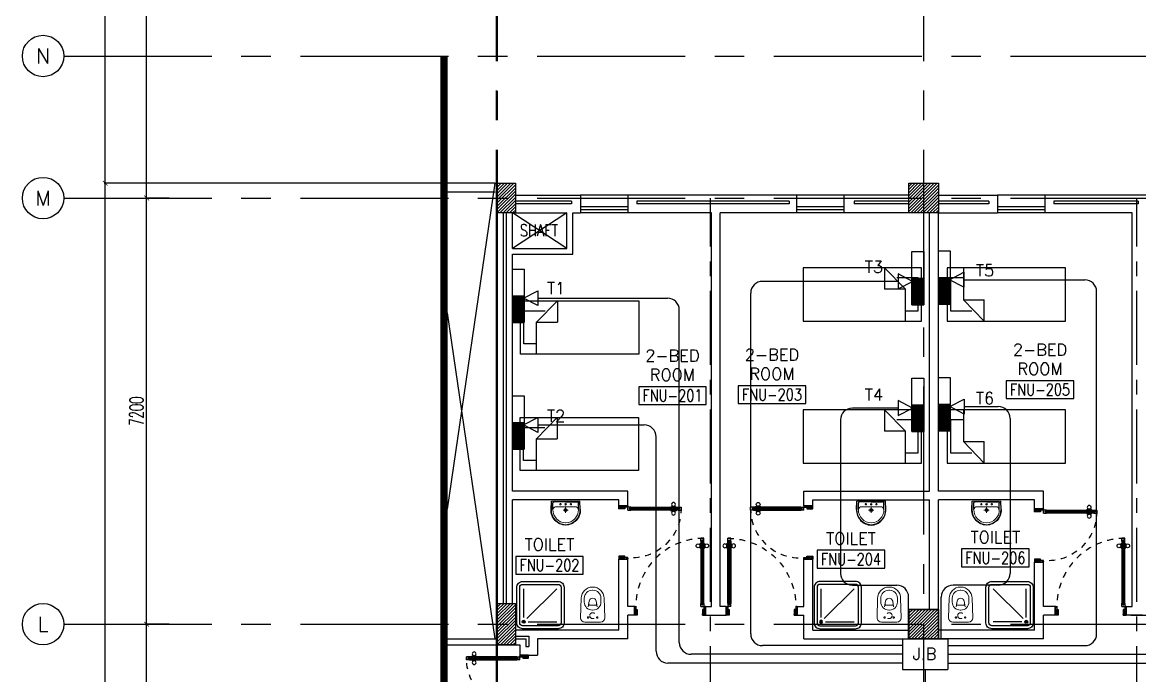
# Model space of a CAD drawing. Extents: x -0.3 to 92.6, y -1.1 to 78.4.
# Drawn here: x -0.35 to 18.53, y 56.5 to 67.54 of the extents above; entities that cross this region are included whole.
import ezdxf
from ezdxf.enums import TextEntityAlignment as Align

# ---------------------------------------------------------------- set-up
doc = ezdxf.new("R2010")
doc.units = 0
doc.header["$MEASUREMENT"] = 0
doc.header["$PDMODE"] = 34
for name, pattern in [('CENTER', [2, 1.25, -0.25, 0.25, -0.25]), ('CENTER2', [1.125, 0.75, -0.125, 0.125, -0.125]), ('CENTERX2', [4, 2.5, -0.5, 0.5, -0.5]), ('DASHED', [0.75, 0.5, -0.25]), ('HIDDEN', [0.375, 0.25, -0.125]), ('HIDDEN2', [0.1875, 0.125, -0.0625])]:
    doc.linetypes.add(name, pattern=pattern)
doc.layers.get('0').update_dxf_attribs({"color": 11, "linetype": 'CONTINUOUS'})
doc.layers.get('DEFPOINTS').update_dxf_attribs({"color": 11, "linetype": 'CONTINUOUS'})
for name, color, linetype in [('AX', 11, 'CONTINUOUS'), ('AX-CR', 11, 'CONTINUOUS'), ('AX-DIM', 11, 'CONTINUOUS'), ('AX-TXT', 11, 'CONTINUOUS'), ('AXES', 11, 'CENTERX2'), ('AXES1', 11, 'CENTER'), ('COL', 11, 'CONTINUOUS'), ('DOOR', 11, 'CONTINUOUS'), ('E-TEL', 4, 'CONTINUOUS'), ('E-TEXT', 2, 'CONTINUOUS'), ('E-WIRE', 4, 'CONTINUOUS'), ('EJ', 11, 'CONTINUOUS'), ('ELEV', 11, 'CONTINUOUS'), ('FIX', 11, 'CONTINUOUS'), ('FUR', 11, 'CONTINUOUS'), ('HAT', 11, 'CONTINUOUS'), ('INSUL', 11, 'CONTINUOUS'), ('RM-BOX', 11, 'CONTINUOUS'), ('RM-NAME', 11, 'CONTINUOUS'), ('RM-NO', 11, 'CONTINUOUS'), ('ROOF', 11, 'CONTINUOUS'), ('SHAFT', 11, 'CONTINUOUS'), ('WALL', 11, 'CONTINUOUS'), ('WIN', 11, 'CONTINUOUS')]:
    doc.layers.add(name, color=color, linetype=linetype)
doc.styles.add('ROMANS', font='ROMANS.shx', dxfattribs={"width": 0.6})
doc.styles.get("Standard").update_dxf_attribs({"font": 'TXT.shx'})
doc.dimstyles.new('DIM-OUT', dxfattribs={"dimscale": 0, "dimtxt": 0.24, "dimasz": 0.08, "dimexe": 0.02, "dimexo": 0.02, "dimgap": 0.05, "dimtad": 1, "dimdec": 0, "dimlfac": 1000, "dimzin": 0, "dimdsep": 46, "dimtxsty": 'ROMANS', "dimblk1": 'ARCHTICK', "dimblk2": 'ARCHTICK', "dimsah": 1, "dimcen": 0.01, "dimdle": 0.08, "dimclrd": 7, "dimclre": 7, "dimclrt": 2, "dimadec": 0, "dimazin": 0, "dimtp": 2, "dimtm": 2, "dimtfac": 0.114286, "dimtdec": 0, "dimtix": 1, "dimtmove": 2, "dimatfit": 3, "dimldrblk": 'ARCHTICK', "dimfxl": 0, "dimtolj": 1, "dimtzin": 0, "dimarcsym": 0})

# ---------------------------------------------------------------- blocks, each defined once
blk = doc.blocks.new('_ARCHTICK')
at = {"color": 0, "linetype": 'ByBlock', "const_width": 0.15}
blk.add_lwpolyline([(-0.5, -0.5), (0.5, 0.5)], dxfattribs=at)
blk = doc.blocks.new('*D118')
at = {"layer": 'AX-DIM', "color": 7, "lineweight": -2}
for p, q in [((7.602, 76.998), (82.452, 76.998)), ((7.682, 72.36), (7.682, 77.018)), ((82.372, 64.84), (82.372, 77.018))]:
    blk.add_line(p, q, dxfattribs=at)
at = {"layer": 'DEFPOINTS', "color": 0}
for p in [(82.372, 76.998), (7.682, 72.34), (82.372, 64.82)]:
    blk.add_point(p, dxfattribs=at)
at = {"layer": 'AX-DIM', "color": 7, "lineweight": -2, "xscale": 0.08, "yscale": 0.08, "zscale": 0.08, "rotation": 180}
blk.add_blockref('_ARCHTICK', (7.682, 76.998), dxfattribs=at)
at = {"layer": 'AX-DIM', "color": 7, "lineweight": -2, "xscale": 0.08, "yscale": 0.08, "zscale": 0.08}
blk.add_blockref('_ARCHTICK', (82.372, 76.998), dxfattribs=at)
at = {"layer": 'AX-DIM', "color": 2, "insert": (45.027, 77.168), "char_height": 0.24, "attachment_point": 5, "style": 'ROMANS'}
blk.add_mtext('\\A1;74690', dxfattribs=at)
blk = doc.blocks.new('DOOR90')
at = {"layer": 'DOOR', "linetype": 'ByBlock'}
for p, q in [((0, 0), (-150, 0)), ((-200, -25), (-1000, -25)), ((-200, -42), (-1000, -42)), ((-200, -58), (-1000, -58)), ((-1000, -75), (-200, -75))]:
    blk.add_line(p, q, dxfattribs=at)
at = {"layer": 'DOOR', "color": 0, "linetype": 'ByBlock'}
for p, q in [((-150, 0), (-150, -25)), ((-150, 0), (0, 0)), ((0, -50), (0, 0)), ((-1050, -25), (-1050, -75)), ((-1050, -75), (-1050, -25)), ((-1000, -25), (-1050, -25)), ((-1000, -75), (-1050, -75)), ((-1020, -42), (-1020, -58)), ((-1000, -42), (-1020, -42)), ((-1000, -58), (-1020, -58)), ((-1000, -25), (-1000, -42)), ((-1000, -58), (-1000, -75)), ((-968, -25), (-968, -18)), ((-878, -18), (-968, -18)), ((-968, -75), (-968, -82)), ((-878, -82), (-968, -82)), ((-955, -18), (-955, -9)), ((-955, -9), (-890, -9)), ((-955, -18), (-890, -18)), ((-955, -82), (-955, -91)), ((-955, -82), (-890, -82)), ((-955, -91), (-890, -91)), ((-890, -18), (-890, -9)), ((-890, -82), (-890, -91)), ((-878, -25), (-878, -18)), ((-878, -75), (-878, -82)), ((-200, -42), (-200, -25)), ((-200, -25), (-150, -25)), ((-180, -42), (-200, -42)), ((-200, -75), (-200, -58)), ((-200, -58), (-180, -58)), ((-150, -75), (-200, -75)), ((-180, -58), (-180, -42)), ((-150, -75), (-150, -25)), ((-150, -25), (-100, -25)), ((-100, -25), (-100, -50)), ((-100, -50), (0, -50)), ((-150, -900), (-150, -875)), ((-150, -875), (-100, -875)), ((0, -900), (-150, -900)), ((-150, -900), (0, -900)), ((-100, -850), (0, -850)), ((-100, -875), (-100, -850)), ((0, -850), (0, -900))]:
    blk.add_line(p, q, dxfattribs=at)
at = {"layer": 'DOOR', "color": 9, "linetype": 'ByBlock'}
for p, q in [((0, -50), (-114, 0)), ((0, -50), (-40, 0)), ((0, -50), (-100, -37)), ((0, -850), (-114, -900)), ((0, -850), (-100, -863)), ((0, -850), (-40, -900))]:
    blk.add_line(p, q, dxfattribs=at)
at = {"layer": 'DOOR', "color": 0, "linetype": 'ByBlock'}
for centre in [(-923, 24), (-923, -124)]:
    blk.add_circle(centre, 32.4, dxfattribs=at)
at = {"layer": 'DOOR', "color": 9, "linetype": 'ByBlock'}
for centre, radius, start, end in [((0, -50), 74.4, 137.7764, 180), ((0, -50), 54.4, 113.2074, 180), ((0, -50), 154, 161.1053, 166.2858), ((0, -50), 134, 158.1598, 169.28), ((0, -50), 114, 154.0838, 167.3774), ((0, -50), 94.4, 148.0182, 180), ((0, -50), 34.4, 90, 180), ((0, -50), 14.4, 90, 180), ((0, -850), 154, 193.7142, 198.8947), ((0, -850), 134, 190.72, 201.8402), ((0, -850), 94.4, 180, 211.9818), ((0, -850), 74.4, 180, 222.2236), ((0, -850), 54.4, 180, 246.7926), ((0, -850), 34.4, 180, 270), ((0, -850), 14.4, 180, 270)]:
    blk.add_arc(centre, radius, start, end, dxfattribs=at)
at = {"layer": 'DOOR', "linetype": 'HIDDEN', "ltscale": 0.5}
blk.add_arc((-222, -50), 828, 178.2701, 275.003, dxfattribs=at)
blk = doc.blocks.new('DOOR100')
at = {"layer": 'DOOR', "color": 0, "linetype": 'ByBlock'}
for p, q in [((-92, 1206), (-92, 1141)), ((-83, 1206), (-92, 1206)), ((-83, 1141), (-92, 1141)), ((-83, 1129), (-83, 1219)), ((-76, 1219), (-83, 1219)), ((-83, 1206), (-83, 1141)), ((-76, 1251), (-76, 1301)), ((-76, 1301), (-26, 1301)), ((-26, 1301), (-76, 1301)), ((-59, 1251), (-76, 1251)), ((-59, 1251), (-59, 1271)), ((-43, 1271), (-59, 1271)), ((-43, 1251), (-43, 1271)), ((-26, 1251), (-43, 1251)), ((-26, 1251), (-26, 1301)), ((-26, 1219), (-19, 1219)), ((-19, 1129), (-19, 1219)), ((-19, 1206), (-19, 1141)), ((-19, 1206), (-10, 1206)), ((-19, 1141), (-10, 1141)), ((-10, 1206), (-10, 1141)), ((-76, 1129), (-83, 1129)), ((-26, 1129), (-19, 1129)), ((-76, 200), (-59, 200)), ((-76, 150), (-76, 200)), ((-59, 200), (-59, 180)), ((-43, 200), (-26, 200)), ((-43, 180), (-43, 200)), ((-26, 200), (-26, 150)), ((-1201, 0), (-1201, 150)), ((-1201, 150), (-1176, 150)), ((-1201, 150), (-1201, 0)), ((-1151, 0), (-1201, 0)), ((-1176, 150), (-1176, 100)), ((-1176, 100), (-1151, 100)), ((-1151, 100), (-1151, 0)), ((-76, 150), (-26, 150)), ((-59, 180), (-43, 180)), ((-51, 100), (-51, 0)), ((-26, 100), (-51, 100)), ((-51, 0), (-1, 0)), ((-1, 150), (-26, 150)), ((-26, 150), (-26, 100)), ((-1, 150), (-1, 0))]:
    blk.add_line(p, q, dxfattribs=at)
at = {"layer": 'DOOR', "linetype": 'ByBlock'}
for p, q in [((-76, 1251), (-76, 200)), ((-59, 200), (-59, 1251)), ((-43, 200), (-43, 1251)), ((-26, 200), (-26, 1251))]:
    blk.add_line(p, q, dxfattribs=at)
at = {"layer": 'DOOR', "color": 9, "linetype": 'ByBlock'}
for p, q in [((-1151, 0), (-1201, 114)), ((-1151, 0), (-1201, 40)), ((-1151, 0), (-1164, 100)), ((-51, 0), (-1, 114)), ((-51, 0), (-38, 100)), ((-51, 0), (-1, 40))]:
    blk.add_line(p, q, dxfattribs=at)
at = {"layer": 'DOOR', "color": 0, "linetype": 'ByBlock'}
for centre in [(-125, 1174), (22, 1174)]:
    blk.add_circle(centre, 32.4, dxfattribs=at)
at = {"layer": 'DOOR', "linetype": 'HIDDEN', "ltscale": 0.5}
blk.add_arc((-27, 152), 1149, 89.961, 180.0931, dxfattribs=at)
at = {"layer": 'DOOR', "color": 9, "linetype": 'ByBlock'}
for centre, radius, start, end in [((-1151, 0), 154, 103.7142, 108.8947), ((-1151, 0), 134, 100.72, 111.8402), ((-1151, 0), 94.4, 90, 121.9818), ((-1151, 0), 74.4, 90, 132.2236), ((-1151, 0), 54.4, 90, 156.7926), ((-1151, 0), 34.4, 90, 180), ((-1151, 0), 14.4, 90, 180), ((-51, 0), 94.4, 58.0182, 90), ((-51, 0), 74.4, 47.7764, 90), ((-51, 0), 54.4, 23.2074, 90), ((-51, 0), 34.4, 0, 90), ((-51, 0), 14.4, 0, 90), ((-51, 0), 134, 68.1598, 79.28), ((-51, 0), 114, 64.0838, 77.3774), ((-51, 0), 154, 71.1053, 76.2858)]:
    blk.add_arc(centre, radius, start, end, dxfattribs=at)
blk = doc.blocks.new('A$C272A55A0')
at = {"layer": 'DOOR', "color": 0, "linetype": 'ByBlock'}
for p, q in [((0, 900), (0, 1050)), ((50, 1050), (0, 1050)), ((25, 950), (50, 950)), ((25, 900), (25, 950)), ((50, 950), (50, 1050)), ((1750, 950), (1750, 1050)), ((1750, 1050), (1800, 1050)), ((1775, 950), (1750, 950)), ((1775, 900), (1775, 950)), ((1800, 1050), (1800, 900)), ((0, 900), (25, 900)), ((75, 900), (25, 900)), ((25, 850), (25, 900)), ((42, 850), (25, 850)), ((58, 870), (42, 870)), ((42, 870), (42, 850)), ((58, 850), (58, 870)), ((75, 850), (58, 850)), ((75, 900), (75, 850)), ((1725, 900), (1775, 900)), ((1725, 900), (1725, 850)), ((1725, 850), (1742, 850)), ((1742, 870), (1758, 870)), ((1742, 850), (1742, 870)), ((1758, 870), (1758, 850)), ((1758, 850), (1775, 850)), ((1800, 900), (1775, 900)), ((1775, 850), (1775, 900)), ((25, 50), (42, 50)), ((25, 50), (25, 0)), ((25, 0), (75, 0)), ((75, 0), (25, 0)), ((42, 50), (42, 30)), ((42, 30), (58, 30)), ((58, 50), (75, 50)), ((58, 50), (58, 30)), ((75, 50), (75, 0)), ((1718, 160), (1709, 160)), ((1709, 95), (1709, 160)), ((1718, 95), (1709, 95)), ((1725, 173), (1718, 173)), ((1718, 173), (1718, 83)), ((1718, 95), (1718, 160)), ((1725, 83), (1718, 83)), ((1742, 50), (1725, 50)), ((1725, 50), (1725, 0)), ((1775, 0), (1725, 0)), ((1725, 0), (1775, 0)), ((1742, 50), (1742, 30)), ((1758, 30), (1742, 30)), ((1775, 50), (1758, 50)), ((1758, 50), (1758, 30)), ((1775, 173), (1782, 173)), ((1775, 83), (1782, 83)), ((1775, 50), (1775, 0)), ((1782, 173), (1782, 83)), ((1782, 160), (1791, 160)), ((1782, 95), (1782, 160)), ((1782, 95), (1791, 95)), ((1791, 95), (1791, 160))]:
    blk.add_line(p, q, dxfattribs=at)
at = {"layer": 'DOOR', "color": 9, "linetype": 'ByBlock'}
for p, q in [((50, 1050), (0, 1010)), ((50, 1050), (0, 937)), ((50, 1050), (37, 950)), ((1750, 1050), (1800, 1010)), ((1750, 1050), (1800, 937)), ((1750, 1050), (1763, 950))]:
    blk.add_line(p, q, dxfattribs=at)
at = {"layer": 'DOOR', "linetype": 'ByBlock'}
for p, q in [((25, 850), (25, 50)), ((42, 850), (42, 50)), ((58, 850), (58, 50)), ((75, 50), (75, 850)), ((1725, 50), (1725, 850)), ((1742, 850), (1742, 50)), ((1758, 850), (1758, 50)), ((1775, 850), (1775, 50))]:
    blk.add_line(p, q, dxfattribs=at)
at = {"layer": 'DOOR', "color": 0, "linetype": 'ByBlock'}
for centre in [(1676, 128), (1824, 128)]:
    blk.add_circle(centre, 32.4, dxfattribs=at)
at = {"layer": 'DOOR', "color": 9, "linetype": 'ByBlock'}
for centre, radius, start, end in [((50, 1050), 54.4, 203.2074, 270), ((50, 1050), 74.4, 227.7764, 270), ((50, 1050), 94.4, 238.0182, 270), ((50, 1050), 114, 244.0838, 257.3774), ((50, 1050), 34.4, 180, 270), ((50, 1050), 14.4, 180, 270), ((1750, 1050), 14.4, 270, 0), ((1750, 1050), 34.4, 270, 0), ((1750, 1050), 54.4, 270, 336.7926), ((1750, 1050), 74.4, 270, 312.2236), ((1750, 1050), 94.4, 270, 301.9818), ((1750, 1050), 114, 282.6226, 295.9162), ((50, 1050), 134, 248.1598, 259.28), ((50, 1050), 154, 251.1053, 256.2858), ((1750, 1050), 134, 280.72, 291.8402), ((1750, 1050), 154, 283.7142, 288.8947)]:
    blk.add_arc(centre, radius, start, end, dxfattribs=at)
at = {"layer": 'DOOR', "linetype": 'HIDDEN', "ltscale": 0.5}
for centre, start, end in [((50, 851), 268.3174, 3.2965), ((1750, 851), 176.7035, 271.6826)]:
    blk.add_arc(centre, 851, start, end, dxfattribs=at)
at = {"layer": 'WALL', "linetype": 'ByBlock'}
blk.add_line((1800, 900), (1800, 1050), dxfattribs=at)
blk = doc.blocks.new('C-300')
at = {"layer": 'HAT', "linetype": 'ByBlock', "ltscale": 0.3}
h = blk.add_hatch(dxfattribs=at)
h.set_pattern_fill('ANSI31', color=8, scale=300, style=0)
h.set_pattern_definition([(45, (-258496.182, -82361.005), (-26.5165043, 26.5165043), [])])
h.paths.add_polyline_path([(300, 500), (0, 500), (0, 250), (300, 250)])
h.paths.add_polyline_path([(300, 250), (0, 250), (0, 0), (300, 0)])
at = {"layer": 'COL'}
blk.add_lwpolyline([(0, 500), (300, 500), (300, 0), (0, 0)], close=True, dxfattribs=at)
blk = doc.blocks.new('C11')
at = {"layer": 'HAT'}
h = blk.add_hatch(dxfattribs=at)
h.set_pattern_fill('ANSI31', color=256, scale=300, style=0)
h.set_pattern_definition([(45, (-248556.182, -75061.005), (-26.5165043, 26.5165043), [])])
h.paths.add_polyline_path([(300, 700), (0, 700), (0, 350), (300, 350)])
h.paths.add_polyline_path([(300, 350), (0, 350), (0, 0), (300, 0)])
at = {"layer": 'COL'}
blk.add_lwpolyline([(300, 700), (300, 0), (0, 0), (0, 700)], close=True, dxfattribs=at)
blk = doc.blocks.new('RM1')
at = {"layer": 'RM-BOX'}
blk.add_lwpolyline([(570, -200), (-570, -200), (-570, -500), (570, -500)], close=True, dxfattribs=at)
at = {"layer": 'RM-NAME', "style": 'ROMANS'}
for tag, p in [('ROOMNAME1', (0, 324)), ('ROOMNAME2', (0, 0))]:
    blk.add_attdef(tag, text='', height=200, dxfattribs=at).set_placement(p, align=Align.MIDDLE)
at = {"layer": 'RM-NO', "style": 'ROMANS', "width": 0.8}
blk.add_attdef('ROOMNO', text='', height=200, dxfattribs=at).set_placement((0, -350), align=Align.MIDDLE)
blk = doc.blocks.new('AH20A')
at = {"layer": 'FUR'}
for p, q in [((0, 0.5), (0, -0.5)), ((1, 0.5), (0, 0.5)), ((0.1358, 0.5), (0.1358, -0.0987)), ((1, -0.5), (1, 0.5)), ((0.1358, 0.3112), (0.0277, 0.3112)), ((0.0277, 0.3112), (0.0277, -0.3087)), ((0.1358, -0.0987), (0.3125, -0.5)), ((0.1358, -0.0987), (0.3125, -0.0987)), ((0.3125, -0.5), (0.3125, -0.0987)), ((0.0277, -0.3087), (0.2076, -0.3087)), ((0, -0.5), (1, -0.5))]:
    blk.add_line(p, q, dxfattribs=at)
blk = doc.blocks.new('COL50')
at = {"layer": 'COL'}
blk.add_lwpolyline([(-250, 250), (-250, -250), (250, -250), (250, 250)], close=True, dxfattribs=at)
blk = doc.blocks.new('*X48')
at = {"color": 0}
for p, q in [((73379, 177112), (73857, 177590)), ((73379, 177165), (73804, 177590)), ((73379, 177218), (73751, 177590)), ((73379, 177271), (73698, 177590)), ((73379, 177324), (73645, 177590)), ((73379, 177377), (73592, 177590)), ((73379, 177430), (73539, 177590)), ((73379, 177483), (73486, 177590)), ((73379, 177536), (73433, 177590)), ((73410, 177090), (73879, 177559)), ((73463, 177090), (73879, 177506)), ((73516, 177090), (73879, 177453)), ((73569, 177090), (73879, 177400)), ((73622, 177090), (73879, 177347)), ((73675, 177090), (73879, 177294)), ((73728, 177090), (73879, 177241)), ((73781, 177090), (73879, 177188)), ((73834, 177090), (73879, 177134))]:
    blk.add_line(p, q, dxfattribs=at)
blk = doc.blocks.new('LAV1')
at = {"layer": 'FIX', "linetype": 'DASHED', "lineweight": 20, "ltscale": 0.05}
for p, q in [((50, 220), (-50, 220)), ((0, 170), (0, 270)), ((0, 170), (0, 270))]:
    blk.add_line(p, q, dxfattribs=at)
at = {"layer": 'FIX', "linetype": 'ByBlock', "ltscale": 0.3}
for p, q in [((-280, 210), (-275, 50)), ((-245, 210), (-245, 85)), ((0, 60), (-220, 60)), ((0, 60), (220, 60)), ((245, 210), (245, 85)), ((280, 210), (275, 50))]:
    blk.add_line(p, q, dxfattribs=at)
at = {"layer": 'FIX', "linetype": 'Continuous', "lineweight": 20}
for p, q in [((-275, 210), (-275, 50)), ((0, 50), (-275, 50)), ((0, 50), (-252, 50)), ((0, 155), (-181, 155)), ((0, 155), (181, 155)), ((0, 50), (275, 50)), ((0, 50), (252, 50)), ((275, 210), (275, 50))]:
    blk.add_line(p, q, dxfattribs=at)
at = {"layer": 'FIX', "lineweight": 20}
for p, q in [((16, 107), (-15, 107)), ((0, 92), (0, 123))]:
    blk.add_line(p, q, dxfattribs=at)
for centre, radius in [((0, 220), 29.5), ((0, 220), 22.5), ((0, 107), 15.5)]:
    blk.add_circle(centre, radius, dxfattribs=at)
at = {"layer": 'FIX', "linetype": 'HIDDEN', "lineweight": 20, "ltscale": 0.05}
for centre in [(-100, 107), (100, 107)]:
    blk.add_circle(centre, 12.4, dxfattribs=at)
at = {"layer": 'FIX', "linetype": 'ByBlock', "ltscale": 0.3}
for centre, radius, start, end in [((7, 220), 287, 91.3776, 182.0064), ((-7, 220), 287, 357.9936, 88.6224), ((-220, 85), 24.9, 179.7021, 269.9486), ((220, 85), 24.9, 270.0514, 0.2979)]:
    blk.add_arc(centre, radius, start, end, dxfattribs=at)
at = {"layer": 'FIX', "linetype": 'Continuous', "lineweight": 20}
for centre, radius, start, end in [((8, 217), 283, 91.6988, 181.351), ((8, 212), 253, 91.7328, 180.4884), ((-8, 217), 283, 358.649, 88.3012), ((-8, 212), 253, 359.5116, 88.2672), ((-179, 222), 66.9, 190.2006, 268.0786), ((179, 222), 66.9, 271.9214, 349.7994)]:
    blk.add_arc(centre, radius, start, end, dxfattribs=at)
blk = doc.blocks.new('*X49')
at = {"color": 0}
for p, q in [((73379, 169899), (73870, 170390)), ((73379, 169952), (73817, 170390)), ((73379, 170005), (73764, 170390)), ((73379, 170058), (73711, 170390)), ((73379, 170111), (73658, 170390)), ((73379, 170164), (73604, 170390)), ((73379, 170217), (73551, 170390)), ((73379, 170271), (73498, 170390)), ((73379, 170324), (73445, 170390)), ((73379, 170377), (73392, 170390)), ((73423, 169890), (73879, 170346)), ((73476, 169890), (73879, 170293)), ((73529, 169890), (73879, 170240)), ((73582, 169890), (73879, 170187)), ((73635, 169890), (73879, 170134)), ((73688, 169890), (73879, 170081)), ((73741, 169890), (73879, 170028)), ((73794, 169890), (73879, 169975)), ((73847, 169890), (73879, 169922))]:
    blk.add_line(p, q, dxfattribs=at)
blk = doc.blocks.new('WC1')
at = {"layer": 'FIX', "lineweight": 20}
for p, q in [((-210, 204), (-538, 194)), ((-727, 5), (-727, -5)), ((-674, 5), (-674, -5)), ((-534, 24), (-540, 0)), ((-540, 0), (-534, -24)), ((-475, 141), (-538, 141)), ((-395, 76), (-490, 60)), ((-339, 5), (-339, -5)), ((-137, 0), (-137, 131)), ((-137, -131), (-137, 0)), ((-538, -141), (-475, -141)), ((-490, -60), (-395, -76)), ((-538, -194), (-210, -204)), ((-213, -204), (-210, -204))]:
    blk.add_line(p, q, dxfattribs=at)
at = {"layer": 'FIX', "linetype": 'Continuous', "lineweight": 20}
blk.add_line((-420, -47), (-420, 45), dxfattribs=at)
at = {"layer": 'FIX', "linetype": 'HIDDEN2', "lineweight": 20, "ltscale": 0.3}
blk.add_circle((-245, 0), 49.8, dxfattribs=at)
at = {"layer": 'FIX', "linetype": 'HIDDEN', "lineweight": 20, "ltscale": 0.05}
for centre in [(-213, 78), (-213, -77)]:
    blk.add_circle(centre, 11.6, dxfattribs=at)
at = {"layer": 'FIX', "lineweight": 20}
for centre, radius, start, end in [((-538, 5), 189, 90, 180), ((-210, 131), 73, 360, 90), ((-538, 5), 136, 90, 180), ((-473, -7), 68.2, 128.9242, 152.8468), ((-464, -18), 82, 108.496, 128.9242), ((-475, 5), 136, 360, 90), ((-538, -5), 189, 180, 270), ((-538, -5), 136, 180, 270), ((-473, 7), 68.2, 207.1532, 231.0758), ((-464, 18), 82, 231.0758, 251.504), ((-475, -5), 136, 270, 0), ((-210, -131), 73, 270, 0)]:
    blk.add_arc(centre, radius, start, end, dxfattribs=at)
at = {"layer": 'FIX', "linetype": 'Continuous', "lineweight": 20}
for centre, start, end in [((-443, 46), 357.6662, 91.6121), ((-442, -46), 268.3879, 2.3338)]:
    blk.add_arc(centre, 22.3, start, end, dxfattribs=at)
blk = doc.blocks.new('SHR1')
at = {"layer": 'FIX'}
for p, q in [((-196, 196), (-700, 700)), ((-143, 218), (-143, 700)), ((-218, 143), (-700, 143))]:
    blk.add_line(p, q, dxfattribs=at)
for points in [[(-825, 125), (-825, 725, -0.414214), (-725, 825), (-125, 825, -0.414214), (-25, 725), (-25, 125, -0.414214), (-125, 25), (-725, 25, -0.414214)], [(-775, 125), (-775, 725, -0.414214), (-725, 775), (-125, 775, -0.414214), (-75, 725), (-75, 125, -0.414214), (-125, 75), (-725, 75, -0.414214)]]:
    blk.add_lwpolyline(points, format="xyb", close=True, dxfattribs=at)
for radius in [25, 15]:
    blk.add_circle((-143, 143), radius, dxfattribs=at)
blk = doc.blocks.new('*D137')
at = {"layer": 'AX-DIM', "color": 7, "lineweight": -2}
for p, q in [((2.13, 71.77), (1.73, 71.77)), ((1.75, 64.49), (1.75, 71.85)), ((2.13, 64.57), (1.73, 64.57))]:
    blk.add_line(p, q, dxfattribs=at)
at = {"layer": 'DEFPOINTS', "color": 0}
for p in [(1.75, 71.77), (2.15, 71.77), (2.15, 64.57)]:
    blk.add_point(p, dxfattribs=at)
at = {"layer": 'AX-DIM', "color": 7, "lineweight": -2, "xscale": 0.08, "yscale": 0.08, "zscale": 0.08}
for p, rotation in [((1.75, 71.77), 90), ((1.75, 64.57), 270)]:
    blk.add_blockref('_ARCHTICK', p, dxfattribs=dict(at, rotation=rotation))
at = {"layer": 'AX-DIM', "color": 2, "insert": (1.58, 68.17), "char_height": 0.24, "attachment_point": 5, "rotation": 90, "style": 'ROMANS'}
blk.add_mtext('\\A1;7200', dxfattribs=at)
blk = doc.blocks.new('*D134')
at = {"layer": 'AX-DIM', "color": 7, "lineweight": -2}
for p, q in [((1.75, 50.09), (1.75, 57.45)), ((2.13, 57.37), (1.73, 57.37)), ((2.13, 50.17), (1.73, 50.17))]:
    blk.add_line(p, q, dxfattribs=at)
at = {"layer": 'DEFPOINTS', "color": 0}
for p in [(1.75, 57.37), (2.15, 57.37), (2.15, 50.17)]:
    blk.add_point(p, dxfattribs=at)
at = {"layer": 'AX-DIM', "color": 7, "lineweight": -2, "xscale": 0.08, "yscale": 0.08, "zscale": 0.08}
for p, rotation in [((1.75, 57.37), 90), ((1.75, 50.17), 270)]:
    blk.add_blockref('_ARCHTICK', p, dxfattribs=dict(at, rotation=rotation))
at = {"layer": 'AX-DIM', "color": 2, "insert": (1.58, 53.77), "char_height": 0.24, "attachment_point": 5, "rotation": 90, "style": 'ROMANS'}
blk.add_mtext('\\A1;7200', dxfattribs=at)
blk = doc.blocks.new('*D131')
at = {"layer": 'AX-DIM', "color": 7, "lineweight": -2}
for p, q in [((1.75, 57.29), (1.75, 64.65)), ((2.13, 64.57), (1.73, 64.57)), ((2.13, 57.37), (1.73, 57.37))]:
    blk.add_line(p, q, dxfattribs=at)
at = {"layer": 'DEFPOINTS', "color": 0}
for p in [(1.75, 64.57), (2.15, 64.57), (2.15, 57.37)]:
    blk.add_point(p, dxfattribs=at)
at = {"layer": 'AX-DIM', "color": 7, "lineweight": -2, "xscale": 0.08, "yscale": 0.08, "zscale": 0.08}
for p, rotation in [((1.75, 64.57), 90), ((1.75, 57.37), 270)]:
    blk.add_blockref('_ARCHTICK', p, dxfattribs=dict(at, rotation=rotation))
at = {"layer": 'AX-DIM', "color": 2, "insert": (1.58, 60.97), "char_height": 0.24, "attachment_point": 5, "rotation": 90, "style": 'ROMANS'}
blk.add_mtext('\\A1;7200', dxfattribs=at)
blk = doc.blocks.new('AXL')
at = {"layer": 'AX-CR'}
blk.add_circle((-350, 0), 350, dxfattribs=at)
at = {"layer": 'AX-TXT', "style": 'ROMANS'}
blk.add_attdef('AX', text='', height=250, dxfattribs=at).set_placement((-350, 0), align=Align.MIDDLE)
blk = doc.blocks.new('*D121')
at = {"layer": 'AX-DIM', "color": 7, "lineweight": -2}
for p, q in [((7.012, 64.82), (1.03, 64.82)), ((1.05, 5.42), (1.05, 64.9)), ((7.912, 5.5), (1.03, 5.5))]:
    blk.add_line(p, q, dxfattribs=at)
at = {"layer": 'DEFPOINTS', "color": 0}
for p in [(1.05, 64.82), (7.032, 64.82), (7.932, 5.5)]:
    blk.add_point(p, dxfattribs=at)
at = {"layer": 'AX-DIM', "color": 7, "lineweight": -2, "xscale": 0.08, "yscale": 0.08, "zscale": 0.08}
for p, rotation in [((1.05, 64.82), 90), ((1.05, 5.5), 270)]:
    blk.add_blockref('_ARCHTICK', p, dxfattribs=dict(at, rotation=rotation))
at = {"layer": 'AX-DIM', "color": 2, "insert": (0.88, 35.16), "char_height": 0.24, "attachment_point": 5, "rotation": 90, "style": 'ROMANS'}
blk.add_mtext('\\A1;59320', dxfattribs=at)
blk = doc.blocks.new('*D120')
at = {"layer": 'AX-DIM', "color": 7, "lineweight": -2}
for p, q in [((3.147, 74.845), (1.03, 74.845)), ((1.05, 64.74), (1.05, 74.925)), ((1.73, 64.82), (1.03, 64.82))]:
    blk.add_line(p, q, dxfattribs=at)
at = {"layer": 'DEFPOINTS', "color": 0}
for p in [(1.05, 74.845), (3.167, 74.845), (1.75, 64.82)]:
    blk.add_point(p, dxfattribs=at)
at = {"layer": 'AX-DIM', "color": 7, "lineweight": -2, "xscale": 0.08, "yscale": 0.08, "zscale": 0.08}
for p, rotation in [((1.05, 74.845), 90), ((1.05, 64.82), 270)]:
    blk.add_blockref('_ARCHTICK', p, dxfattribs=dict(at, rotation=rotation))
at = {"layer": 'AX-DIM', "color": 2, "insert": (0.88, 69.832), "char_height": 0.24, "attachment_point": 5, "rotation": 90, "style": 'ROMANS'}
blk.add_mtext('\\A1;10025', dxfattribs=at)

msp = doc.modelspace()

# ---------------------------------------------------------------- linework, layer by layer
at = {"layer": 'AXES'}
for p, q in [((14.8817, -1.1143), (14.8817, 77.6984)), ((7.6617, -1.1143), (7.6617, 77.3484)), ((7.6817, -1.1163), (7.6817, 77.3463)), ((0.35, 66.97), (23.8817, 66.97)), ((0.35, 64.57), (23.8817, 64.57)), ((0.35, 57.37), (23.8817, 57.37))]:
    msp.add_line(p, q, dxfattribs=at)
at = {"layer": 'AXES1'}
for p, q in [((11.2817, 5.75), (11.2817, 64.57)), ((18.4817, 5.75), (18.4817, 64.57))]:
    msp.add_line(p, q, dxfattribs=at)
at = {"layer": 'COL'}
msp.add_lwpolyline([(14.6317, 64.32), (14.6317, 64.82), (15.1317, 64.82), (15.1317, 64.32)], close=True, dxfattribs=at)
at = {"layer": 'E-TEL', "color": 4}
for p, q in [((14.6823, 63.6651), (14.8817, 63.6651)), ((14.6823, 62.7651), (14.6823, 63.6651)), ((14.8817, 63.6651), (14.8817, 62.7651)), ((15.1317, 63.6784), (15.331, 63.6784)), ((15.1317, 62.7784), (15.1317, 63.6784)), ((15.331, 63.6784), (15.331, 62.7784)), ((7.9317, 63.3678), (8.131, 63.3678)), ((7.9317, 62.4678), (7.9317, 63.3678)), ((8.131, 63.3678), (8.131, 62.4678)), ((14.6927, 63.1624), (14.4505, 63.2887)), ((14.4505, 63.2887), (14.4505, 63.0361)), ((15.3206, 63.189), (15.5628, 63.3153)), ((15.5628, 63.3153), (15.5628, 63.0627)), ((14.4505, 63.0361), (14.6927, 63.1624)), ((14.6823, 62.9932), (14.7863, 63.2162)), ((14.6823, 63.0228), (14.7725, 63.2162)), ((14.6823, 63.0523), (14.7587, 63.2162)), ((14.6823, 63.0819), (14.7449, 63.2162)), ((14.6823, 63.1115), (14.7311, 63.2162)), ((14.6823, 63.1411), (14.7173, 63.2162)), ((14.6823, 63.1706), (14.7036, 63.2162)), ((14.6823, 63.2002), (14.6898, 63.2162)), ((14.6823, 62.9636), (14.8001, 63.2162)), ((14.6823, 62.934), (14.8139, 63.2162)), ((14.6823, 62.8157), (14.8691, 63.2162)), ((14.6823, 62.8453), (14.8553, 63.2162)), ((14.6823, 62.8749), (14.8415, 63.2162)), ((14.6823, 62.9044), (14.8277, 63.2162)), ((14.6823, 63.2162), (14.8817, 63.2162)), ((14.6823, 62.7861), (14.8817, 63.2136)), ((14.6863, 62.7651), (14.8817, 63.1841)), ((14.7001, 62.7651), (14.8817, 63.1545)), ((14.7139, 62.7651), (14.8817, 63.1249)), ((14.7277, 62.7651), (14.8817, 63.0953)), ((14.7414, 62.7651), (14.8817, 63.0658)), ((15.1317, 63.0065), (15.2357, 63.2295)), ((15.1317, 63.0361), (15.2219, 63.2295)), ((15.1317, 63.0656), (15.2081, 63.2295)), ((15.1317, 63.0952), (15.1943, 63.2295)), ((15.1317, 63.1248), (15.1805, 63.2295)), ((15.1317, 63.1544), (15.1667, 63.2295)), ((15.1317, 63.1839), (15.1529, 63.2295)), ((15.1317, 63.2135), (15.1391, 63.2295)), ((15.1317, 62.9769), (15.2495, 63.2295)), ((15.1317, 62.9473), (15.2632, 63.2295)), ((15.1317, 62.829), (15.3184, 63.2295)), ((15.1317, 62.8586), (15.3046, 63.2295)), ((15.1317, 62.8882), (15.2908, 63.2295)), ((15.1317, 62.9177), (15.277, 63.2295)), ((15.1317, 63.2295), (15.331, 63.2295)), ((15.1317, 62.7994), (15.331, 63.227)), ((15.1356, 62.7784), (15.331, 63.1974)), ((15.1494, 62.7784), (15.331, 63.1678)), ((15.1632, 62.7784), (15.331, 63.1382)), ((15.177, 62.7784), (15.331, 63.1086)), ((15.1908, 62.7784), (15.331, 63.0791)), ((15.5628, 63.0627), (15.3206, 63.189)), ((7.9317, 62.919), (8.131, 62.919)), ((7.9317, 62.6072), (8.077, 62.919)), ((7.9317, 62.5776), (8.0908, 62.919)), ((7.9317, 62.548), (8.1046, 62.919)), ((7.9317, 62.5185), (8.1184, 62.919)), ((7.9317, 62.6368), (8.0632, 62.919)), ((7.9317, 62.6663), (8.0495, 62.919)), ((7.9317, 62.903), (7.9391, 62.919)), ((7.9317, 62.8734), (7.9529, 62.919)), ((7.9317, 62.8438), (7.9667, 62.919)), ((7.9317, 62.8142), (7.9805, 62.919)), ((7.9317, 62.7847), (7.9943, 62.919)), ((7.9317, 62.7551), (8.0081, 62.919)), ((7.9317, 62.7255), (8.0219, 62.919)), ((7.9317, 62.6959), (8.0357, 62.919)), ((7.9317, 62.4889), (8.131, 62.9164)), ((7.9356, 62.4678), (8.131, 62.8868)), ((8.1206, 62.8785), (8.3628, 63.0047)), ((8.3628, 62.7522), (8.1206, 62.8785)), ((8.3628, 63.0047), (8.3628, 62.7522)), ((14.7552, 62.7651), (14.8817, 63.0362)), ((14.769, 62.7651), (14.8817, 63.0066)), ((14.7828, 62.7651), (14.8817, 62.977)), ((14.7966, 62.7651), (14.8817, 62.9475)), ((14.8104, 62.7651), (14.8817, 62.9179)), ((14.8242, 62.7651), (14.8817, 62.8883)), ((15.2046, 62.7784), (15.331, 63.0495)), ((15.2184, 62.7784), (15.331, 63.0199)), ((15.2322, 62.7784), (15.331, 62.9903)), ((15.246, 62.7784), (15.331, 62.9608)), ((15.2598, 62.7784), (15.331, 62.9312)), ((15.2736, 62.7784), (15.331, 62.9016)), ((7.9494, 62.4678), (8.131, 62.8572)), ((7.9632, 62.4678), (8.131, 62.8277)), ((7.977, 62.4678), (8.131, 62.7981)), ((7.9908, 62.4678), (8.131, 62.7685)), ((8.0046, 62.4678), (8.131, 62.7389)), ((8.0184, 62.4678), (8.131, 62.7094)), ((14.6823, 62.7651), (14.8817, 62.7651)), ((14.838, 62.7651), (14.8817, 62.8587)), ((14.8518, 62.7651), (14.8817, 62.8291)), ((14.8656, 62.7651), (14.8817, 62.7996)), ((14.8794, 62.7651), (14.8817, 62.77)), ((15.1317, 62.7784), (15.331, 62.7784)), ((15.2873, 62.7784), (15.331, 62.872)), ((15.3011, 62.7784), (15.331, 62.8424)), ((15.3149, 62.7784), (15.331, 62.8129)), ((15.3287, 62.7784), (15.331, 62.7833)), ((8.0322, 62.4678), (8.131, 62.6798)), ((8.046, 62.4678), (8.131, 62.6502)), ((8.0598, 62.4678), (8.131, 62.6206)), ((8.0736, 62.4678), (8.131, 62.591)), ((8.0873, 62.4678), (8.131, 62.5615)), ((8.1011, 62.4678), (8.131, 62.5319)), ((8.1149, 62.4678), (8.131, 62.5023)), ((7.9317, 62.4678), (8.131, 62.4678)), ((8.1287, 62.4679), (8.131, 62.4727)), ((14.683, 60.6251), (14.683, 61.5251)), ((14.683, 61.5251), (14.8823, 61.5251)), ((14.8823, 61.5251), (14.8823, 60.6251)), ((15.1323, 60.6384), (15.1323, 61.5384)), ((15.1323, 61.5384), (15.3317, 61.5384)), ((15.3317, 61.5384), (15.3317, 60.6384)), ((7.9323, 61.2278), (8.1317, 61.2278)), ((7.9323, 60.3278), (7.9323, 61.2278)), ((8.1317, 61.2278), (8.1317, 60.3278)), ((14.692, 61.0213), (14.4498, 61.1475)), ((14.4498, 61.1475), (14.4498, 60.895)), ((14.4498, 60.895), (14.692, 61.0213)), ((14.683, 60.8532), (14.787, 61.0762)), ((14.683, 60.8828), (14.7732, 61.0762)), ((14.683, 60.9123), (14.7594, 61.0762)), ((14.683, 60.9419), (14.7456, 61.0762)), ((14.683, 60.9715), (14.7318, 61.0762)), ((14.683, 61.0011), (14.718, 61.0762)), ((14.683, 61.0306), (14.7042, 61.0762)), ((14.683, 61.0602), (14.6904, 61.0762)), ((14.683, 60.8236), (14.8008, 61.0762)), ((14.683, 60.794), (14.8146, 61.0762)), ((14.683, 60.6757), (14.8697, 61.0762)), ((14.683, 60.7053), (14.856, 61.0762)), ((14.683, 60.7349), (14.8422, 61.0762)), ((14.683, 60.7644), (14.8284, 61.0762)), ((14.683, 61.0762), (14.8823, 61.0762)), ((14.683, 60.6461), (14.8823, 61.0736)), ((14.687, 60.6251), (14.8823, 61.0441)), ((14.7008, 60.6251), (14.8823, 61.0145)), ((15.1323, 60.8665), (15.2363, 61.0895)), ((15.1323, 60.8961), (15.2226, 61.0895)), ((15.1323, 60.9256), (15.2088, 61.0895)), ((15.1323, 60.9552), (15.195, 61.0895)), ((15.1323, 60.9848), (15.1812, 61.0895)), ((15.1323, 61.0144), (15.1674, 61.0895)), ((15.1323, 61.0439), (15.1536, 61.0895)), ((15.1323, 61.0735), (15.1398, 61.0895)), ((15.1323, 60.8369), (15.2501, 61.0895)), ((15.1323, 60.8073), (15.2639, 61.0895)), ((15.1323, 60.689), (15.3191, 61.0895)), ((15.1323, 60.7186), (15.3053, 61.0895)), ((15.1323, 60.7482), (15.2915, 61.0895)), ((15.1323, 60.7777), (15.2777, 61.0895)), ((15.1323, 61.0895), (15.3317, 61.0895)), ((15.1323, 60.6594), (15.3317, 61.087)), ((15.1363, 60.6384), (15.3317, 61.0574)), ((15.1501, 60.6384), (15.3317, 61.0278)), ((15.1639, 60.6384), (15.3317, 60.9982)), ((15.3213, 61.0479), (15.5635, 61.1741)), ((15.5635, 60.9216), (15.3213, 61.0479)), ((15.5635, 61.1741), (15.5635, 60.9216)), ((8.1213, 60.7373), (8.3635, 60.8636)), ((8.3635, 60.8636), (8.3635, 60.6111)), ((14.7145, 60.6251), (14.8823, 60.9849)), ((14.7283, 60.6251), (14.8823, 60.9553)), ((14.7421, 60.6251), (14.8823, 60.9258)), ((14.7559, 60.6251), (14.8823, 60.8962)), ((14.7697, 60.6251), (14.8823, 60.8666)), ((14.7835, 60.6251), (14.8823, 60.837)), ((14.7973, 60.6251), (14.8823, 60.8075)), ((15.1777, 60.6384), (15.3317, 60.9686)), ((15.1915, 60.6384), (15.3317, 60.9391)), ((15.2053, 60.6384), (15.3317, 60.9095)), ((15.2191, 60.6384), (15.3317, 60.8799)), ((15.2329, 60.6384), (15.3317, 60.8503)), ((15.2467, 60.6384), (15.3317, 60.8208)), ((7.9323, 60.779), (8.1317, 60.779)), ((7.9323, 60.4672), (8.0777, 60.779)), ((7.9323, 60.4376), (8.0915, 60.779)), ((7.9323, 60.408), (8.1053, 60.779)), ((7.9323, 60.3785), (8.1191, 60.779)), ((7.9323, 60.4968), (8.0639, 60.779)), ((7.9323, 60.5263), (8.0501, 60.779)), ((7.9323, 60.763), (7.9398, 60.779)), ((7.9323, 60.7334), (7.9536, 60.779)), ((7.9323, 60.7038), (7.9674, 60.779)), ((7.9323, 60.6742), (7.9812, 60.779)), ((7.9323, 60.6447), (7.995, 60.779)), ((7.9323, 60.6151), (8.0088, 60.779)), ((7.9323, 60.5855), (8.0226, 60.779)), ((7.9323, 60.5559), (8.0363, 60.779)), ((7.9323, 60.3489), (8.1317, 60.7764)), ((7.9363, 60.3278), (8.1317, 60.7468)), ((7.9501, 60.3278), (8.1317, 60.7172)), ((7.9639, 60.3278), (8.1317, 60.6877)), ((7.9777, 60.3278), (8.1317, 60.6581)), ((7.9915, 60.3278), (8.1317, 60.6285)), ((8.3635, 60.6111), (8.1213, 60.7373)), ((14.683, 60.6251), (14.8823, 60.6251)), ((14.8111, 60.6251), (14.8823, 60.7779)), ((14.8249, 60.6251), (14.8823, 60.7483)), ((14.8387, 60.6251), (14.8823, 60.7187)), ((14.8525, 60.6251), (14.8823, 60.6891)), ((14.8663, 60.6251), (14.8823, 60.6596)), ((14.8801, 60.6251), (14.8823, 60.63)), ((15.1323, 60.6384), (15.3317, 60.6384)), ((15.2604, 60.6384), (15.3317, 60.7912)), ((15.2742, 60.6384), (15.3317, 60.7616)), ((15.288, 60.6384), (15.3317, 60.732)), ((15.3018, 60.6384), (15.3317, 60.7024)), ((15.3156, 60.6384), (15.3317, 60.6729)), ((15.3294, 60.6384), (15.3317, 60.6433)), ((8.0053, 60.3278), (8.1317, 60.5989)), ((8.0191, 60.3278), (8.1317, 60.5694)), ((8.0329, 60.3278), (8.1317, 60.5398)), ((8.0467, 60.3278), (8.1317, 60.5102)), ((8.0604, 60.3278), (8.1317, 60.4806)), ((8.0742, 60.3278), (8.1317, 60.451)), ((8.088, 60.3278), (8.1317, 60.4215)), ((7.9323, 60.3278), (8.1317, 60.3278)), ((8.1018, 60.3278), (8.1317, 60.3919)), ((8.1156, 60.3278), (8.1317, 60.3623)), ((8.1294, 60.3279), (8.1317, 60.3327)), ((14.5232, 57.12), (15.2893, 57.12)), ((14.5232, 57.12), (14.5232, 56.6021)), ((15.2893, 57.12), (15.2893, 56.6021)), ((14.5232, 56.6021), (15.2893, 56.6021))]:
    msp.add_line(p, q, dxfattribs=at)
at = {"layer": 'E-WIRE', "color": 4, "linetype": 'ByBlock'}
for p, q in [((14.4505, 63.1624), (12.1583, 63.1624)), ((15.5628, 63.189), (17.6048, 63.189)), ((8.3628, 62.8785), (10.5524, 62.8785)), ((11.9583, 57.2083), (11.9583, 62.9624)), ((17.8048, 57.2083), (17.8048, 62.989)), ((10.7524, 57.0611), (10.7524, 62.6785)), ((14.4498, 61.0213), (13.6766, 61.0213)), ((15.5635, 61.0479), (16.142, 61.0479)), ((13.4766, 60.8213), (13.4766, 58.2294)), ((16.342, 60.8479), (16.342, 58.2294)), ((8.3635, 60.7373), (10.1601, 60.7373)), ((10.3601, 56.9138), (10.3601, 60.5373)), ((13.6766, 58.0294), (14.4269, 58.0294)), ((16.142, 58.0294), (15.3787, 58.0294)), ((14.6269, 57.12), (14.6269, 57.8294)), ((15.1787, 57.12), (15.1787, 57.8294)), ((14.5232, 56.8611), (10.9524, 56.8611)), ((14.9063, 56.6021), (14.9063, 55.5194))]:
    msp.add_line(p, q, dxfattribs=at)
at = {"layer": 'E-WIRE', "color": 4}
for p, q in [((14.5232, 57.0083), (12.1583, 57.0083)), ((15.2893, 57.0083), (17.6048, 57.0083)), ((15.2893, 56.8611), (18.9539, 56.8611)), ((14.5232, 56.7138), (10.5601, 56.7138)), ((15.2893, 56.7138), (19.3461, 56.7138))]:
    msp.add_line(p, q, dxfattribs=at)
at = {"layer": 'E-WIRE', "color": 4, "linetype": 'ByBlock'}
for centre, start, end in [((12.1583, 62.9624), 90, 180), ((17.6048, 62.989), 0, 90), ((10.5524, 62.6785), 0, 90), ((13.6766, 60.8213), 90, 180), ((16.142, 60.8479), 0, 90), ((10.1601, 60.5373), 0, 90), ((13.6766, 58.2294), 180, 270), ((16.142, 58.2294), 270, 0), ((14.4269, 57.8294), 0, 90), ((15.3787, 57.8294), 90, 180), ((10.9524, 57.0611), 180, 270), ((12.1583, 57.2083), 180, 270), ((17.6048, 57.2083), 270, 0)]:
    msp.add_arc(centre, 0.2, start, end, dxfattribs=at)
at = {"layer": 'E-WIRE', "color": 4}
msp.add_arc((10.5601, 56.9138), 0.2, 180, 270, dxfattribs=at)
at = {"layer": 'EJ'}
for p, q in [((7.6617, 54.87), (7.6617, 57.02)), ((7.6817, 54.87), (7.6817, 57.02))]:
    msp.add_line(p, q, dxfattribs=at)
at = {"layer": 'ELEV', "linetype": 'CENTER2', "const_width": 0.12}
msp.add_lwpolyline([(6.7752, 3.4309), (6.7752, 66.97)], dxfattribs=at)
at = {"layer": 'INSUL'}
for p, q in [((8.9317, 64.52), (7.9817, 64.52)), ((8.9317, 64.47), (7.9817, 64.47)), ((8.9317, 64.52), (8.9317, 64.47)), ((10.0317, 64.52), (10.0317, 64.47)), ((12.6071, 64.52), (10.0317, 64.52)), ((12.6071, 64.47), (10.0317, 64.47)), ((12.6071, 64.52), (12.6071, 64.47)), ((14.6317, 64.52), (13.7071, 64.52)), ((13.7071, 64.52), (13.7071, 64.47)), ((14.6317, 64.47), (13.7071, 64.47)), ((15.9817, 64.52), (15.1317, 64.52)), ((15.9817, 64.47), (15.1317, 64.47)), ((15.9817, 64.52), (15.9817, 64.47)), ((17.0817, 64.52), (17.0817, 64.47)), ((18.5067, 64.52), (17.0817, 64.52)), ((18.5067, 64.47), (17.0817, 64.47)), ((18.5067, 64.52), (18.5067, 64.47)), ((7.7817, 57.72), (7.7817, 64.32)), ((7.8317, 57.72), (7.8317, 64.32)), ((7.9817, 57.17), (8.2067, 57.17)), ((7.9817, 57.12), (8.1567, 57.12)), ((8.1567, 57.12), (8.1567, 56.995)), ((8.2067, 57.17), (8.2067, 56.995)), ((8.1567, 56.995), (8.2067, 56.995))]:
    msp.add_line(p, q, dxfattribs=at)
at = {"layer": 'ROOF'}
for p, q in [((7.6417, 64.82), (6.8367, 64.82)), ((7.6425, 64.67), (6.8367, 64.67)), ((7.6617, 57.02), (7.6617, 64.62)), ((6.8367, 57.12), (7.6617, 57.12)), ((6.8367, 57.02), (7.6617, 57.02))]:
    msp.add_line(p, q, dxfattribs=at)
at = {"layer": 'SHAFT'}
for p, q in [((6.8367, 59.3109), (7.6415, 64.82)), ((7.6417, 57.12), (6.8367, 62.6293))]:
    msp.add_line(p, q, dxfattribs=at)
at = {"layer": 'SHAFT', "linetype": 'ByBlock'}
for p, q in [((8.8517, 63.72), (7.9317, 64.32)), ((8.8517, 64.32), (7.9317, 63.72))]:
    msp.add_line(p, q, dxfattribs=at)
at = {"layer": 'WALL'}
for p, q in [((7.9817, 64.62), (9.0817, 64.62)), ((9.0817, 64.62), (9.0817, 64.32)), ((9.8817, 64.62), (9.8817, 64.32)), ((12.7317, 64.62), (9.8817, 64.62)), ((12.7317, 64.62), (12.7317, 64.32)), ((14.6317, 64.62), (13.5317, 64.62)), ((13.5317, 64.62), (13.5317, 64.32)), ((15.1317, 64.62), (16.1317, 64.62)), ((16.1317, 64.62), (16.1317, 64.32)), ((16.9317, 64.62), (16.9317, 64.32)), ((18.6567, 64.62), (16.9317, 64.62)), ((7.6817, 57.72), (7.6817, 64.32)), ((7.9317, 63.72), (7.9317, 64.32)), ((7.9817, 64.32), (8.8517, 64.32)), ((8.8517, 63.72), (8.8517, 64.32)), ((8.9517, 64.32), (9.0817, 64.32)), ((8.9517, 63.62), (8.9517, 64.32)), ((11.2942, 64.32), (9.8817, 64.32)), ((11.2942, 57.67), (11.2942, 64.32)), ((12.7317, 64.32), (11.4442, 64.32)), ((11.4442, 57.67), (11.4442, 64.32)), ((14.6317, 64.32), (13.5317, 64.32)), ((14.9817, 59.62), (14.9817, 64.32)), ((15.1317, 64.32), (16.1317, 64.32)), ((15.1317, 59.62), (15.1317, 64.32)), ((18.4067, 64.32), (16.9317, 64.32)), ((18.4067, 57.67), (18.4067, 64.32)), ((7.9317, 63.72), (8.8517, 63.72)), ((7.9317, 63.62), (8.9517, 63.62)), ((7.9317, 59.62), (7.9317, 63.62)), ((9.8817, 59.62), (7.9317, 59.62)), ((9.8817, 59.37), (9.8817, 59.62)), ((12.8567, 59.37), (12.8567, 59.62)), ((16.9067, 59.32), (16.9067, 59.62)), ((8.8817, 59.47), (7.9317, 59.47)), ((9.7317, 59.47), (7.9317, 59.47)), ((7.9317, 57.72), (7.9317, 59.47)), ((9.7317, 59.37), (9.7317, 59.47)), ((9.7317, 59.37), (9.7317, 59.47)), ((9.8817, 59.37), (9.7317, 59.37)), ((13.0067, 59.37), (13.0067, 59.47)), ((14.9817, 57.62), (14.9817, 59.47)), ((15.1317, 57.62), (15.1317, 59.47)), ((16.7567, 59.32), (16.7567, 59.47)), ((9.8817, 58.47), (9.7317, 58.47)), ((9.7317, 57.27), (9.7317, 58.47)), ((9.8817, 57.67), (9.8817, 58.47)), ((12.8567, 57.67), (12.8567, 58.47)), ((13.0067, 57.27), (13.0067, 58.47)), ((16.7567, 57.27), (16.7567, 58.42)), ((16.9067, 57.67), (16.9067, 58.42)), ((9.9937, 57.67), (9.8817, 57.67)), ((9.9937, 57.52), (9.9937, 57.67)), ((11.1937, 57.52), (11.1937, 57.67)), ((11.5447, 57.52), (11.5447, 57.67)), ((12.7447, 57.52), (12.7447, 57.67)), ((12.7447, 57.67), (12.8567, 57.67)), ((17.1067, 57.67), (16.9067, 57.67)), ((17.1067, 57.52), (17.1067, 57.67)), ((18.3067, 57.52), (18.3067, 57.67)), ((9.9937, 57.52), (9.8817, 57.52)), ((9.8817, 57.12), (9.8817, 57.52)), ((12.7447, 57.52), (12.8567, 57.52)), ((12.8567, 57.12), (12.8567, 57.52)), ((16.9067, 57.12), (16.9067, 57.52)), ((17.1067, 57.52), (16.9067, 57.52)), ((8.8817, 57.27), (7.9817, 57.27)), ((8.8817, 57.27), (7.9817, 57.27)), ((9.7317, 57.27), (7.9817, 57.27)), ((8.3567, 57.12), (8.3567, 56.845)), ((8.8817, 57.12), (8.3567, 57.12)), ((8.8817, 57.12), (8.3567, 57.12)), ((9.8817, 57.12), (8.3567, 57.12)), ((12.8567, 57.12), (14.6317, 57.12)), ((16.9067, 57.12), (15.1317, 57.12)), ((7.6817, 57.02), (8.0567, 57.02)), ((8.0567, 57.02), (8.0567, 56.845)), ((8.0567, 56.845), (8.3567, 56.845))]:
    msp.add_line(p, q, dxfattribs=at)
at = {"layer": 'WALL', "linetype": 'ByBlock'}
for p, q in [((12.8567, 59.62), (14.9817, 59.62)), ((16.9067, 59.62), (15.1317, 59.62)), ((12.8567, 59.37), (13.0067, 59.37)), ((13.0067, 59.47), (14.9817, 59.47)), ((16.7567, 59.47), (15.1317, 59.47)), ((16.9067, 59.32), (16.7567, 59.32)), ((12.8567, 58.47), (13.0067, 58.47)), ((16.9067, 58.42), (16.7567, 58.42)), ((11.1937, 57.67), (11.2942, 57.67)), ((11.5447, 57.67), (11.4442, 57.67)), ((18.3067, 57.67), (18.4067, 57.67)), ((11.1937, 57.52), (11.5447, 57.52)), ((18.5817, 57.52), (18.3067, 57.52)), ((18.3817, 57.52), (18.6567, 57.52)), ((13.0067, 57.27), (14.6317, 57.27)), ((16.7567, 57.27), (15.1317, 57.27))]:
    msp.add_line(p, q, dxfattribs=at)
at = {"layer": 'WIN'}
for p, q in [((9.8817, 64.62), (9.0817, 64.62)), ((13.5317, 64.62), (12.7317, 64.62)), ((16.9317, 64.62), (16.1317, 64.62)), ((9.8817, 64.42), (9.0817, 64.42)), ((13.5317, 64.42), (12.7317, 64.42)), ((16.9317, 64.42), (16.1317, 64.42)), ((9.8817, 64.37), (9.0817, 64.37)), ((9.8817, 64.32), (9.0817, 64.32)), ((13.5317, 64.37), (12.7317, 64.37)), ((13.5317, 64.32), (12.7317, 64.32)), ((16.9317, 64.37), (16.1317, 64.37)), ((16.9317, 64.32), (16.1317, 64.32))]:
    msp.add_line(p, q, dxfattribs=at)
at = {"layer": 'WIN', "color": 1}
msp.add_line((7.9817, 57.17), (7.9817, 57.12), dxfattribs=at)

# ---------------------------------------------------------------- block references
at = {"layer": 'AX', "xscale": 0.001, "yscale": 0.001, "zscale": 0.001}
for p, values in [((0.35, 66.97), {'AX': 'N'}), ((0.35, 64.57), {'AX': 'M'}), ((0.35, 57.37), {'AX': 'L'})]:
    msp.add_blockref('AXL', p, dxfattribs=at).add_auto_attribs(values)
at = {"layer": 'COL', "color": 62, "linetype": 'Continuous', "xscale": 0.001, "yscale": 0.001, "zscale": 0.001}
msp.add_blockref('C-300', (7.6817, 64.32), dxfattribs=at)
at = {"layer": 'COL', "xscale": -0.001, "yscale": 0.001, "zscale": 0.001, "rotation": 180}
for p in [(14.8817, 64.57), (14.8817, 64.57), (14.8817, 57.37), (14.8817, 57.37)]:
    msp.add_blockref('COL50', p, dxfattribs=at)
at = {"layer": 'COL', "xscale": 0.001, "yscale": 0.001, "zscale": 0.001}
for name, p in [('C11', (7.6817, 57.02)), ('COL50', (14.8817, 57.37))]:
    msp.add_blockref(name, p, dxfattribs=at)
at = {"layer": 'DOOR', "color": 0, "linetype": 'ByBlock', "yscale": 0.001, "zscale": 0.001}
for name, p, xscale in [('DOOR90', (9.7317, 59.37), -0.001), ('DOOR90', (13.0067, 59.37), 0.001), ('DOOR90', (16.7567, 59.32), -0.001), ('DOOR100', (11.1937, 57.52), 0.001), ('DOOR100', (11.5447, 57.52), -0.001), ('DOOR100', (18.3067, 57.52), 0.001)]:
    msp.add_blockref(name, p, dxfattribs=dict(at, xscale=xscale))
at = {"layer": 'DOOR', "color": 0, "linetype": 'ByBlock', "xscale": -0.001, "yscale": 0.001, "zscale": 0.001, "rotation": 270}
msp.add_blockref('A$C272A55A0', (7.1563, 55.045), dxfattribs=at)
at = {"layer": 'FIX'}
for name, p, xscale, yscale, zscale, rotation in [('AH20A', (14.844, 62.942), 2, 0.9, 2, 180), ('AH20A', (8.0693, 62.3848), -2, 0.9, 2, 180), ('AH20A', (14.844, 60.5431), 2, 0.9, 2, 180), ('AH20A', (8.0647, 60.4142), -2, 0.9, 2, 180), ('LAV1', (8.8317, 59.491), -0.0008799999999973807, 0.0008800000000046567, 0.0008800000000000001, 180), ('LAV1', (13.9942, 59.491), 0.0008799999999973807, 0.0008800000000046567, 0.0008800000000000001, 180), ('LAV1', (15.9442, 59.491), -0.0008799999999973807, 0.0008800000000046567, 0.0008800000000000001, 180), ('WC1', (9.2877, 57.27), -0.001, 0.001, 0.001, 90), ('WC1', (14.2982, 57.27), 0.001, 0.001, 0.001, 270), ('WC1', (15.5058, 57.27), -0.001, 0.001, 0.001, 90)]:
    msp.add_blockref(name, p, dxfattribs=dict(at, xscale=xscale, yscale=yscale, zscale=zscale, rotation=rotation))
at = {"layer": 'FIX', "xscale": 2, "yscale": 0.9, "zscale": 2}
for p in [(15.2813, 62.942), (15.2813, 60.5431)]:
    msp.add_blockref('AH20A', p, dxfattribs=at)
at = {"layer": 'HAT', "xscale": 0.001, "yscale": 0.001, "zscale": 0.001}
for name in ['*X48', '*X49']:
    msp.add_blockref(name, (-58.7476, -112.7697), dxfattribs=at)
at = {"layer": 'RM-NO', "xscale": 0.001, "yscale": 0.001, "zscale": 0.001}
for p, values in [((10.6361, 61.5833), {'ROOMNO': 'FNU-201', 'ROOMNAME2': 'ROOM', 'ROOMNAME1': '2-BED'}), ((12.3176, 61.5995), {'ROOMNO': 'FNU-203', 'ROOMNAME2': 'ROOM', 'ROOMNAME1': '2-BED'}), ((16.8482, 61.6835), {'ROOMNO': 'FNU-205', 'ROOMNAME2': 'ROOM', 'ROOMNAME1': '2-BED'}), ((13.6533, 58.8187), {'ROOMNO': 'FNU-204', 'ROOMNAME2': 'TOILET'}), ((16.0938, 58.841), {'ROOMNO': 'FNU-206', 'ROOMNAME2': 'TOILET'}), ((8.5579, 58.7162), {'ROOMNO': 'FNU-202', 'ROOMNAME2': 'TOILET'})]:
    msp.add_blockref('RM1', p, dxfattribs=at).add_auto_attribs(values)
at = {"layer": 'WALL', "xscale": 0.001, "yscale": 0.001, "zscale": 0.001, "rotation": 270}
msp.add_blockref('SHR1', (7.9797, 57.268), dxfattribs=at)
at = {"layer": 'WALL', "yscale": 0.001, "zscale": 0.001}
for p, xscale in [((13.0047, 57.268), -0.001), ((16.7587, 57.268), 0.001)]:
    msp.add_blockref('SHR1', p, dxfattribs=dict(at, xscale=xscale))

# ---------------------------------------------------------------- texts
at = {"layer": 'E-TEXT', "color": 4}
for s, p in [('T3', (14.041, 63.4075)), ('T5', (15.9189, 63.3483)), ('T1', (8.6699, 63.0487)), ('T4', (14.041, 61.2492)), ('T6', (15.9189, 61.19)), ('T2', (8.6699, 60.8904)), ('J.B', (14.8971, 56.8681))]:
    msp.add_text(s, height=0.2, dxfattribs=at).set_placement(p, align=Align.MIDDLE)
at = {"layer": 'RM-NAME', "style": 'ROMANS', "width": 0.8}
msp.add_text('SHAFT', height=0.2, dxfattribs=at).set_placement((8.3799, 64.0247), align=Align.MIDDLE)

# ---------------------------------------------------------------- dimensions: what is measured, and where the dimension line sits
at = {"layer": 'AX-DIM'}
dim = msp.add_linear_dim(base=(82.3717, 76.9984), p1=(7.6817, 72.3403), p2=(82.3717, 64.82), dimstyle='DIM-OUT', override={"dimscale": 1}, dxfattribs=at)
dim.commit()
dim.dimension.update_dxf_attribs({"geometry": '*D118', "text_midpoint": (45.0267, 77.1684)})
for base, p1, p2, picture, middle in [((1.05, 74.845), (1.75, 64.82), (3.1673, 74.845), '*D120', (0.88, 69.8325)), ((1.75, 71.77), (2.15, 64.57), (2.15, 71.77), '*D137', (1.58, 68.17)), ((1.05, 64.82), (7.9324, 5.5), (7.032, 64.82), '*D121', (0.88, 35.16)), ((1.75, 64.57), (2.15, 57.37), (2.15, 64.57), '*D131', (1.58, 60.97)), ((1.75, 57.37), (2.15, 50.17), (2.15, 57.37), '*D134', (1.58, 53.77))]:
    dim = msp.add_linear_dim(base=base, p1=p1, p2=p2, angle=90, dimstyle='DIM-OUT', override={"dimscale": 1}, dxfattribs=at)
    dim.commit()
    dim.dimension.update_dxf_attribs({"geometry": picture, "text_midpoint": middle})

doc.saveas('drawing.dxf')
